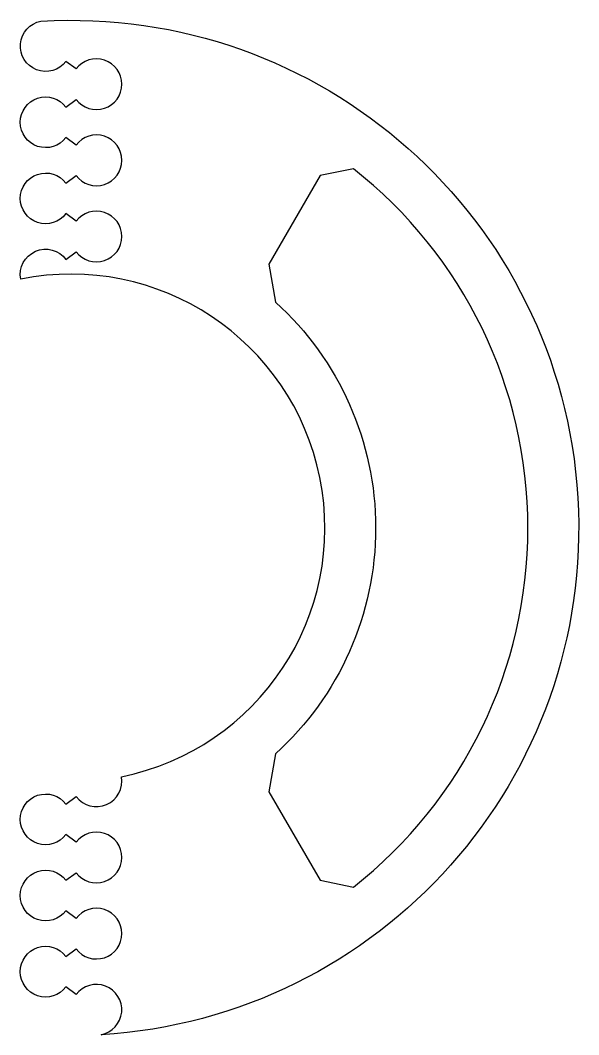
# Model space of a CAD drawing. Header units: millimetres. Extents: x -10 to 100, y -100 to 100.
import ezdxf

# ---------------------------------------------------------------- set-up
doc = ezdxf.new("R2010")
doc.units = ezdxf.units.MM
doc.layers.get('0').update_dxf_attribs({"linetype": 'CONTINUOUS'})

msp = doc.modelspace()

# ---------------------------------------------------------------- linework, layer by layer
for points in [[(-5.92, 99.82, -1), (5.92, -99.82, 1.461234), (1, -91.91), (-1, -90.41, -2.998737), (-1, -84.41), (1, -82.91, 2.998822), (1, -76.91), (-1, -75.41, -2.998738), (-1, -69.41), (1, -67.91, 2.998822), (1, -61.91), (-1, -60.41, -2.998738), (-1, -54.41), (1, -52.91, 0.792112), (9.92, -49.01, 1), (-9.92, 49.01, -0.792112), (-1, 52.91), (1, 54.41, 2.998738), (1, 60.41), (-1, 61.91, -2.998822), (-1, 67.91), (1, 69.41, 2.998738), (1, 75.41), (-1, 76.91, -2.998822), (-1, 82.91), (1, 84.41, 2.998737), (1, 90.41), (-1, 91.91, -1.461234)], [(38.95, 51.99), (40.28, 44.47, -0.443467), (40.28, -44.47), (38.95, -51.99), (49.1, -69.41), (55.63, -70.75, 0.485838), (55.63, 70.75), (49.1, 69.41)]]:
    msp.add_lwpolyline(points, format="xyb", close=True)

doc.saveas('drawing.dxf')
